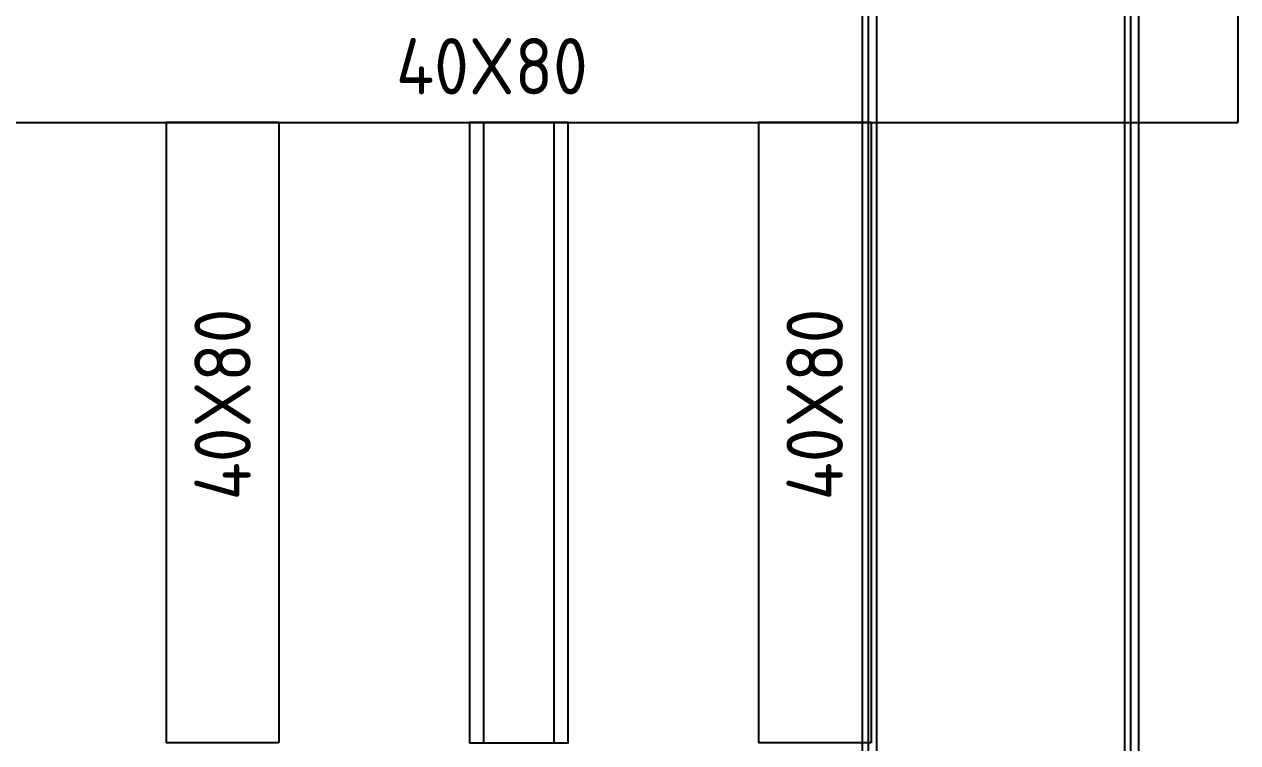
# Model space of a CAD drawing. Header units: millimetres. Extents: x 0 to 69574, y -5 to 41746.
# Drawn here: x 45490.1 to 45920.5, y 11179.4 to 11434.3 of the extents above; entities that cross this region are included whole.
import ezdxf

# ---------------------------------------------------------------- set-up
doc = ezdxf.new("R2010")
doc.units = ezdxf.units.MM
doc.layers.add('! NO PLOT !', color=7, linetype='Continuous', true_color=0xff75dd, plot=False)
doc.layers.add('000-PI-Oprema', color=30, linetype='Continuous', lineweight=5)
doc.layers.add('002-PI-Kabelska kanalica', color=150, linetype='Continuous')
doc.layers.add('004-PI-DIN Šina', color=3, linetype='Continuous')
doc.styles.add('PI0', font='isocpeur.ttf', dxfattribs={"width": 0.9})

# ---------------------------------------------------------------- blocks, each defined once
blk = doc.blocks.new('8606.000_montažna')
at = {"layer": '! NO PLOT !'}
blk.add_line((51182.39, 38449.42), (51182.39, 36559.42), dxfattribs=at)
blk = doc.blocks.new('*U1086')
at = {"layer": '002-PI-Kabelska kanalica'}
for p in [(-20, 470), (20, -100)]:
    blk.add_line(p, (20, 470), dxfattribs=at)
blk = doc.blocks.new('*U580')
at = {"layer": '002-PI-Kabelska kanalica'}
for p, q in [((-20, 120), (20, 120)), ((-20, -100), (-20, 120)), ((20, -100), (20, 120)), ((-20, -100), (20, -100))]:
    blk.add_line(p, q, dxfattribs=at)
blk = doc.blocks.new('*U581')
at = {"layer": '004-PI-DIN Šina'}
blk.add_lwpolyline([(220, -17.5), (220, 17.5), (0, 17.5), (0, -17.5)], close=True, dxfattribs=at)
for points in [[(0, 12.5), (220, 12.5)], [(0, -12.5), (220, -12.5)]]:
    blk.add_lwpolyline(points, dxfattribs=at)
blk = doc.blocks.new('spojnica')
at = {"layer": '! NO PLOT !', "transparency": 33554687}
for p, q in [((44768.49, 28811.5), (44768.49, 26919.4)), ((44856.49, 28811.5), (44856.49, 26919.4)), ((44763.49, 28809.4), (44763.49, 26919.4)), ((44861.49, 28809.4), (44861.49, 26919.4))]:
    blk.add_line(p, q, dxfattribs=at)
blk = doc.blocks.new('montažnaa')
at = {"layer": '! NO PLOT !'}
blk.add_line((46568.64, 28809.4), (46568.64, 26919.4), dxfattribs=at)

msp = doc.modelspace()

# ---------------------------------------------------------------- block references
for name, p, rotation in [('*U1086', (45450.483, 11419.404), 270), ('*U580', (45560.483, 11299.404), 180), ('*U581', (45665.483, 11399.404), 270), ('*U580', (45770.483, 11299.404), 180)]:
    msp.add_blockref(name, p, dxfattribs=dict(rotation=rotation))
at = {"layer": '000-PI-Oprema'}
for name, p in [('8606.000_montažna', (-5392.912, -25740.014)), ('montažnaa', (-686.158, -16100)), ('spojnica', (1023.847, -16100))]:
    msp.add_blockref(name, p, dxfattribs=at)

# ---------------------------------------------------------------- texts
at = {"insert": (45655.983, 11419.404), "char_height": 20, "width": 16.78721, "attachment_point": 5, "style": 'PI0'}
msp.add_mtext('{\\fISOCPEUR|b0|i0|c238|p34;40}X{\\fISOCPEUR|b0|i0|c238|p34;8}0', dxfattribs=at)
at = {"char_height": 20, "width": 16.78721, "attachment_point": 5, "rotation": 90, "style": 'PI0'}
for insert in [(45560.483, 11299.404), (45770.483, 11299.404)]:
    msp.add_mtext('{\\fISOCPEUR|b0|i0|c238|p34;4}0X{\\fISOCPEUR|b0|i0|c238|p34;8}0', dxfattribs=dict(at, insert=insert))

doc.saveas('drawing.dxf')
